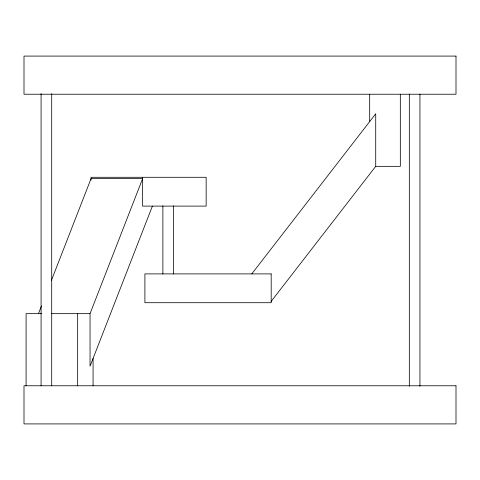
<?xml version="1.0" encoding="UTF-8"?>
<svg xmlns="http://www.w3.org/2000/svg" width="480" height="480" viewBox="0 0 480 480"><rect width="100%" height="100%" fill="white"/><g stroke="black" fill="none" stroke-linecap="round" stroke-linejoin="round"><path stroke-width="0.72" d="M38.466 313.662L41.448 306.006M51.474 280.254L91.05 178.632L142.626 178.632L90.042 313.662L90.042 366.228L152.394 206.106M251.772 273.894L375.72 113.772L375.72 166.338L271.188 301.368M375.72 166.338L400.326 166.338L400.326 94.23M41.784 313.662L26.088 313.662L26.088 385.77M51.498 313.662L90.042 313.662M419.94 94.128L419.94 386.304M409.326 94.128L409.326 386.304M369.69 94.23L369.69 121.566M173.502 205.86L173.502 274.032M162.888 205.86L162.888 274.032M142.626 177.288L142.626 206.106L206.154 206.106L206.154 177.288L91.05 177.288L91.05 180.114M93.078 358.434L93.078 385.77M77.664 313.662L77.664 385.77M51.702 93.588L51.702 385.854M41.082 93.588L41.082 385.854M456 56.088L24 56.088L24 94.23L456 94.23L456 56.088M271.188 273.894L144.9 273.894L144.9 302.712L271.188 302.712L271.188 273.894M456 385.77L24 385.77L24 423.912L456 423.912L456 385.77"/></g></svg>
